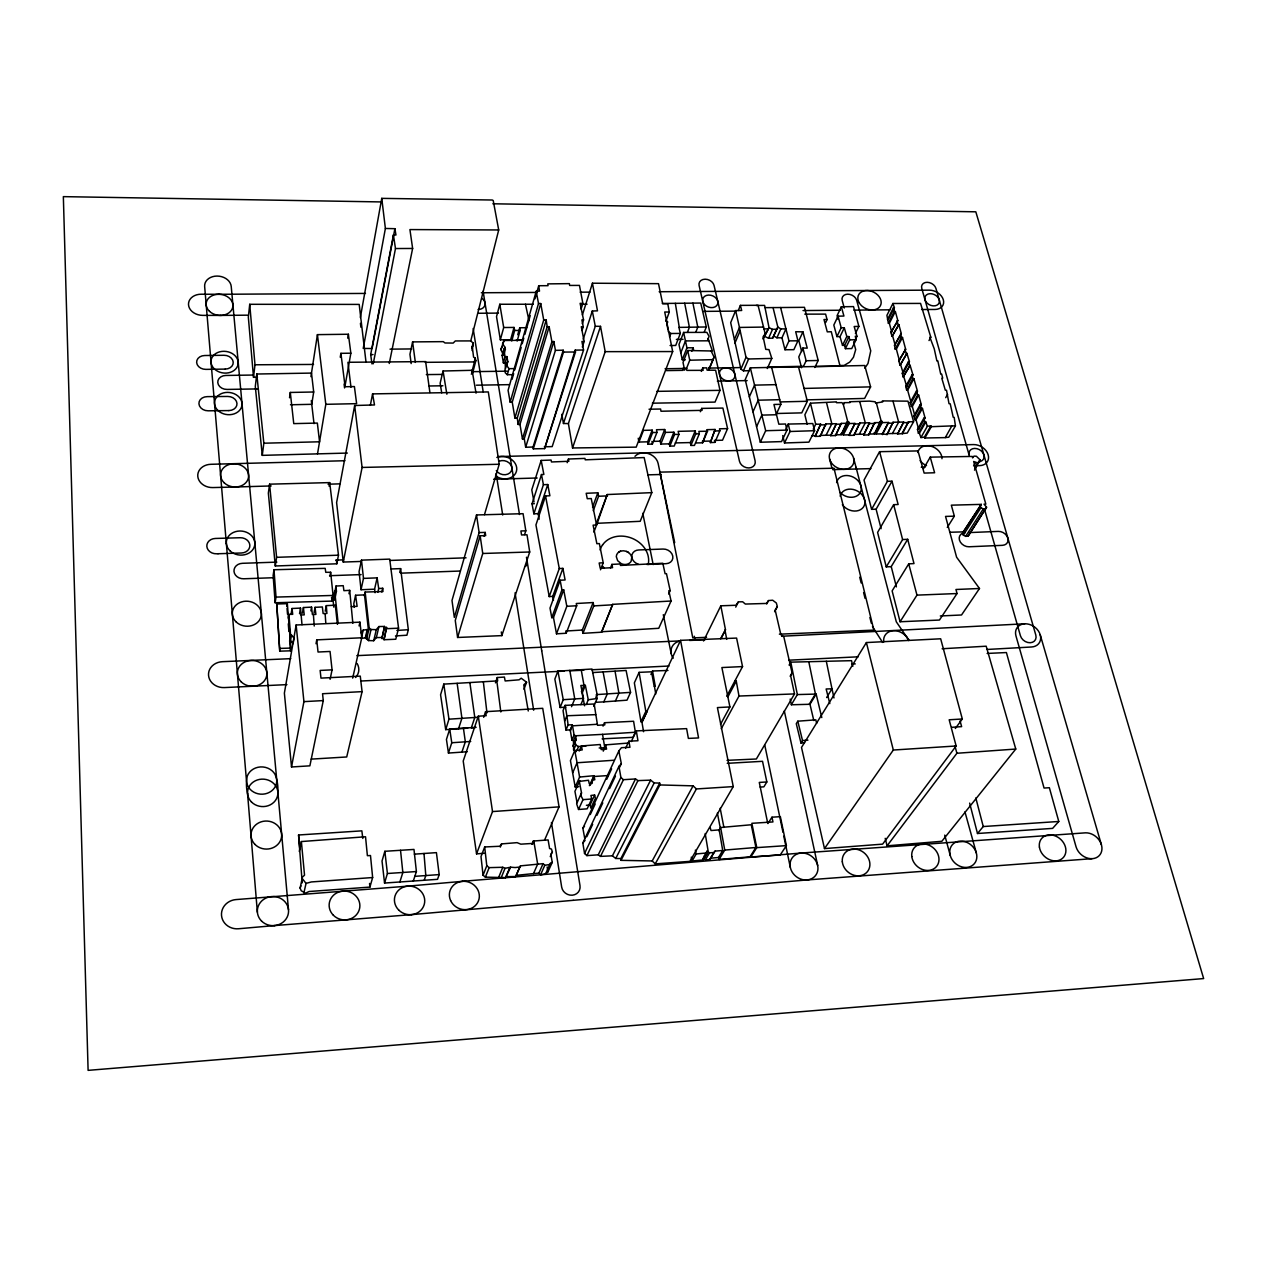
<?xml version="1.0" encoding="UTF-8"?>
<svg xmlns="http://www.w3.org/2000/svg" width="1267" height="1267" viewBox="0 0 1267 1267"><rect width="100%" height="100%" fill="white"/><g stroke="black" fill="none" stroke-linecap="round" stroke-linejoin="round"><path stroke-width="1.5" d="M631.79 557.385L631.093 561.36A7.966 6.652 22 0 1 625.803 564.448A7.887 6.588 22 0 1 621.258 563.641L617.647 560.695L616.3 556.641A7.966 6.652 22 0 1 623.538 550.797A7.966 6.652 22 0 1 631.774 557.48M366.02 362.188L359.195 304.413L249.726 304.302L248.332 317.083L253.511 377.313L257.454 377.281M253.511 377.313L254.984 364.785L249.726 304.302M314.01 423.653L311.745 404.316L313.693 391.994L311.492 373.084L256.789 374.018L255.3 386.498L262.269 455.36L347.38 453.063M262.269 455.36L263.837 443.212L256.789 374.018M300.121 888.151L302.433 877.065L304.539 875.196L301.372 841.557L365.53 836.758L367.382 855.684L370.487 855.526L372.641 877.54L369.916 887.09L309.132 891.509L305.474 893.156L301.213 890.733L300.121 888.151L300.897 885.791M269.586 484.168L268.351 493.132L275.303 565.985L336.816 563.799L338.479 555.184L329.689 482.6L269.586 484.168L276.602 557.322L275.303 565.985M289.541 397.759L290.301 392.453L313.693 391.994M273.989 569.754L273.134 575.487L275.145 602.759L331.97 601.081L333.078 595.442L330.655 572.256L325.777 572.32L325.176 568.36L273.989 569.754L276.016 597.09L275.145 602.759M310.938 376.632L317.431 334.631L348.377 334.25L350.848 353.192L345.004 386.102M276.76 603.979L279.754 651.159L290.444 650.826L290.919 648.07L287.34 603.678L276.76 603.979L279.754 651.159M286.88 606.497L287.34 603.678M288.29 618.153L288.908 614.416L292.709 614.321L292.028 608.493L300.501 608.097L302.005 624.726M317.526 453.855L325.809 404.316L317.431 334.631M291.093 614.115L292.028 608.493M290.444 650.826L289.652 640.928L290.602 635.385L288.908 614.416M291.473 635.1L294.039 638.156L293.089 643.699L290.539 640.659L291.473 635.1L290.602 635.385M340.253 357.215L340.902 353.335L350.848 353.192M296.13 624.995L284.378 693.144L291.521 766.978L309.877 765.838L323.275 700.588L322.547 693.73L362.077 691.639L360.271 676.119L320.979 678.114L320.139 670.433L332.065 669.847L330.053 651.46L318.033 652.03L316.75 639.867L361.76 637.776L359.923 622.16L296.13 624.995L303.922 701.633L291.521 766.978M299.535 613.719L300.501 608.097M347.696 338.146L348.377 334.25M302.433 613.165L303.415 607.542L311.571 607.131L312.379 614.479L315.895 614.416L315.055 607.336L322.356 606.956L323.133 613.545L326.918 613.466L326.316 605.626L335.312 605.214L337.402 624.346M329.056 486.164L329.689 482.6M360.351 317.542L381.747 198.365L492.245 200.012L493.211 200.519L498.707 229.96L470.817 340.712M310.89 610.868L311.571 607.131M314.026 612.943L315.055 607.336M363.217 348.441L385.39 228.456L381.747 198.365M484.469 514.687L499.198 464.26L488.318 391.931L372.577 393.894L374.494 404.949L354.665 405.503L336.61 502.571L343.262 562.057L360.81 561.455M371.975 363.914L370.677 354.586L393.419 234.949L395.953 235.013L394.892 228.694L385.39 228.456M394.892 228.694L372.086 348.536L364.991 348.457M316.021 643.731L316.75 639.867M329.927 576.057L330.655 572.256M325.239 611.232L326.316 605.626M373.242 363.803L395.478 248.538L393.419 234.949M370.328 405.345L372.577 393.894M333.807 607.146L333.015 599.798L334.694 591.309L336.42 591.293L336.024 586.035L343.23 585.671L343.911 590.675L349.692 590.343L352.844 623.301M336.024 586.035L334.345 594.54L334.741 599.766L333.015 599.798M334.741 599.766L336.42 591.293M343.262 562.057L362.093 467.444L354.665 405.503M389.254 363.502L412.63 248.459L409.922 229.58L498.707 229.96M330.101 679.318L332.065 669.847M503.379 362.853L505.058 356.756L506.879 356.581L505.185 362.663L503.379 362.853L502.144 355.346L503.696 355.378L500.861 349.597L503.949 340.506L522.194 340.269M362.821 838.437L361.855 830.851L298.569 834.985L302.211 882.861M348.979 593.732L349.692 590.343M500.861 349.597L502.286 346.635M299.281 851.408L301.372 841.557M383.917 638.473L381.89 638.505L384.55 627.45L386.593 627.418L384.028 639.724L395.779 639.233L398.567 628.194L389.698 559.111L361.491 560.141L359.068 571.591L361.032 589.741L374.573 589.187L377.138 577.863L363.486 578.401L361.032 589.741M974.497 470.136L980.024 459.826L976.398 456.247L973.943 456.12L972.613 457.894L972.248 456.437L930.247 457.134L923.469 468.727M360.794 632.74L363.201 630.127L367.224 629.541L368.523 630.808L364.516 594.888L355.584 595.268L353.794 603.71L354.285 607.384M472.084 350.531L473.129 342.898L470.516 340.918L455.312 340.95L453.174 343.072L445.018 342.977L443.276 341.647L412.599 341.9L409.938 354.301L411.173 363.581M364.326 595.807L365.149 592.053L382.982 591.515L382.697 588.268L378.706 588.569L377.835 592.322M359.084 625.93L359.923 622.16M303.89 892.95L306.044 883.384L302.227 878.538M363.201 630.127L361.348 638.425L365.339 637.839L368.491 640.579L373.702 640.722L376.331 637.602L378.944 626.547L384.439 626.436L384.55 627.45M352.685 678.114L361.76 637.776M365.339 637.839L367.224 629.541M365.149 592.053L369.172 628.02L366.622 639.091L366.211 635.321M368.491 640.579L371.041 629.509L369.172 628.02M381.826 592.022L382.697 588.268M373.702 640.722L376.299 629.667L378.944 626.547M362.077 691.639L346.715 756.969L311.191 759.123M476.044 393.166L472.1 370.297L443.07 371.009L440.14 383.236L441.708 392.865M381.89 638.505L384.439 626.436M399.723 572.399L400.641 568.614L391.218 568.962M384.028 639.724L386.593 627.418M471.783 348.172L473.129 342.898M471.752 372.419L474.444 361.934L475.854 360.652L475.268 358.054L473.573 357.151L472.29 346.762L473.43 345.273M474.381 361.554L475.268 358.054M471.292 374.161L472.686 372.878L475.854 360.652M400.641 568.614L408.338 629.715L406.913 635.21L395.494 635.939M533.344 304.238L499.8 304.254L496.521 316.671L500.354 339.841L510.617 339.746L514.022 327.44L503.696 327.519L500.354 339.841M502.698 345.099L503.949 340.506M502.144 355.346L503.823 349.249L505.375 349.28L503.696 355.378M503.157 353.24L504.82 347.126L502.54 343.484M506.879 356.581L507.798 361.523L505.042 369.521L505.232 372.767L507.307 374.715L512.85 374.668M507.085 362.172L506.452 365.181L509.001 368.649L514.576 368.618M511.757 340.966L514.671 330.434L514.022 327.44M506.531 366.084L507.798 361.523M517.744 334.773L519.723 327.741L526.739 327.71M507.307 374.715L509.001 368.649M517.158 341.045L520.119 330.513L519.723 327.741M581.078 309.053L582.868 303.399L579.462 285.408L569.659 285.439L569.374 283.634L547.787 283.887L548.041 285.677L538.713 285.724L539.504 291.125L536.21 291.283L508.083 390.331L510.158 402.146L512.248 402.162L540.74 303.557L538.523 303.51L510.158 402.146M512.074 379.308L513.673 373.686M514.75 369.948L521.133 347.491M522.194 343.753L523.794 338.131M524.871 334.393L530.192 315.673M534.991 298.838L538.713 285.724M476.535 514.956L452.002 600.463L454.33 617.409L479.116 532.583L476.535 514.956L523.081 513.689L525.821 530.81L524.601 534.563M413.28 881.088L416.4 871.553L413.976 849.428L384.851 851.297L382.032 861.006L384.55 883.051L437.527 879.33L439.19 874.594L436.418 852.628L414.341 854.164M479.116 532.583L485.213 532.409L485.689 535.624L480.145 535.783L455.265 620.482L457.593 637.475L501.843 635.622L529.717 551.984L527.009 534.801L521.545 534.959L520.911 530.968L525.821 530.81M543.717 319.997L546.204 320.028L517.269 418.031L514.909 418.015L543.717 319.997L540.74 303.557M484.089 536.179L485.213 532.409M547.186 326.68L549.149 326.712L519.977 424.461L518.124 424.461L547.186 326.68L546.204 320.028M457.593 637.475L482.743 553.489L480.145 535.783M524 689.264L526.581 682.216L521.18 678.209L519.106 679.809L505.153 680.965L504.409 677.069L497.266 677.528L497.662 680.886L443.783 684.117L440.583 694.791L445.699 729.634L467.666 728.161M384.55 883.051L387.417 873.501L384.851 851.297M551.905 341.742L553.822 341.52L524.253 438.715L522.447 438.952L551.905 341.742L549.149 326.712M555.421 350.357L563.229 350.215L533.043 447.029L525.678 447.251L555.421 350.357L553.822 341.52M582.868 303.399L580.112 303.336L583.549 319.918L581.886 319.902L583.248 326.759L581.3 326.728L584.15 341.457L581.933 341.441L583.549 349.993L575.202 350.135L575.487 351.988L544.588 448.613L533.28 448.835L563.498 352.083L563.229 350.215M445.699 729.634L448.961 719.181L443.783 684.117M399.849 882.038L402.843 872.488L400.53 850.315M476.139 727.306L449.722 729.063L446.443 739.453L448.455 753.057L467.254 751.743M582.424 314.85L592.449 283.206L658.507 283.665L662.657 303.684L667.788 303.779L669.293 312.062L665.919 321.2M582.361 323.671L583.549 319.918M544.588 448.613L575.202 350.135M582.044 330.513L583.248 326.759M651.808 492.641L607.257 494.542L596.757 524.649L596.488 523.334L640.199 521.307L651.808 492.641L644.159 457.561L585.243 459.826L584.942 458.401L568.424 459.034L568.867 461.283L551.462 461.964L551.082 460.064L541.183 460.428L531.776 489.838L534.025 501.97M448.455 753.057L451.765 742.747L449.722 729.063M583.216 339.208L592.307 311.001L597.486 310.858L592.449 283.206M458.543 728.731L461.917 718.294L457.149 683.356M582.345 347.047L584.15 341.457M533.882 513.832L543.416 484.707L547.756 484.532L538.142 513.642L533.882 513.832L532.029 503.791L541.484 474.539L543.86 474.46L541.183 460.428M583.549 349.993L552.19 446.602L544.335 446.808M595.284 326.252L600.51 326.348L568.392 423.542L563.467 423.511L595.284 326.252L592.307 311.001M547.756 484.532L549.894 495.761L545.539 495.951L535.941 524.934L549.229 596.599L552.745 596.393L562.881 568.376L559.285 568.55L549.229 596.599M461.901 752.123L465.322 741.813L463.421 728.145M544.525 840.211L559.048 806.857L542.719 708.316L485.578 711.674L486.18 715.728L478.293 716.188L463.215 761.039L476.55 853.863L484.327 853.277M424.207 880.264L425.807 875.513L423.986 853.483M567.188 462.693L568.424 459.034M669.293 312.062L664.716 311.999L672.682 351.561L636.208 447.14L572.557 447.964L605.183 351.656L600.51 326.348M483.661 717.28L485.578 711.674M495.46 682.85L497.266 677.528M562.881 568.376L565.098 579.969L560.125 580.238L550.005 608.112L551.779 617.647L553.473 617.552L563.688 589.804L561.946 589.899L551.779 617.647M592.544 507.228L597.834 492.8L586.193 493.291L587.27 498.707L591.246 498.533L596.583 524.981L593.906 532.108M593.273 510.68L598.578 496.268L597.834 492.8M596.488 523.334L607.257 494.542M610.536 567.885L611.913 564.401L620.165 563.958L620.466 565.446L662.815 563.245L665.096 573.729L666.474 573.666L670.164 590.612L668.818 590.691L671.067 601.017L612.69 604.343L601.556 632.201L582.947 633.342L593.795 605.895L593.13 602.554L576.263 603.504L576.723 605.753L566.206 633.247L556.498 633.833L566.824 606.307L563.688 589.804M669.562 336.959L670.861 333.506L680.316 333.427L678.938 327.393L706.305 326.965L700.73 303.051L662.403 303.478M476.55 853.863L492.515 811.577L478.293 716.188M578.75 786.68L575.202 787.029L579.605 777.051L593.938 775.705L594.809 779.743L592.528 780.092L592.132 783.386L589.282 783.766L588.474 780.25L579.336 781.406L581.49 792.825L576.628 803.816L578.544 809.47L587.159 808.837L591.705 799.002L590.913 795.454L594.635 795.043L595.411 798.305L590.85 808.14L590.089 804.893L594.635 795.043M581.49 792.825L581.03 795.85L583.01 799.635L591.705 799.002M680.316 333.427L675.707 345.463L670.085 345.527M652.172 430.147L647.643 441.835L638.964 442.04L643.446 430.352L652.172 430.147L652.6 432.585L648.07 444.258L652.394 444.052L656.971 432.38L656.496 429.719L664.7 429.513L665.46 432.395L660.82 444.052L669.214 443.846L673.901 432.205L665.46 432.395M533.344 841.035L533.676 843.347L520.848 844.17L517.063 842.65L501.589 843.901L499.736 846.261L484.691 846.958L481.001 856.587L483.06 875.244L485.388 877.144L505.612 877.588L510.633 867.198L515.21 867.547L519.708 867.04L520.468 865.868L543.1 863.651L544.81 865.298L549.799 864.474L552.222 862.384L550.876 854.164L552.38 851.836L551.43 849.033L549.593 848.557L548.12 839.926L533.344 841.035L531.982 844.25M707.715 339.762L709.092 336.341L706.843 332.366L683.61 332.445L678.985 344.481L682.279 359.733L685.368 359.765M687.395 332.413L689.391 327.25L684.687 303.209M680.791 352.923L685.447 340.918L683.61 332.445M595.807 697.737L597.137 694.601L592.006 669.024L557.939 671.146L554.851 679.096L560.109 707.524L565.826 707.129M600.495 569.786L603.219 562.786L599.354 543.575L596.868 543.701L593.114 525.156L596.583 524.981M682.279 359.733L686.952 347.76L685.447 340.918L708.807 340.807L712.402 351.007L687.696 350.5L683.024 362.457L684.639 370.202M483.06 875.244L486.781 865.741L484.691 846.958M695.773 332.271L697.8 327.124L692.906 303.146M691.83 351.244L693.176 347.823L686.952 347.76M582.947 633.342L582.313 630.047L593.13 602.554M485.388 877.144L489.141 867.642L502.777 867.277L505.026 868.323L510.633 867.198M686.397 368.729L689.755 360.224L687.696 350.5M660.82 444.052L660.091 441.185L664.7 429.513M704.262 332.128L706.305 326.965M500.307 847.116L501.589 843.901M560.109 707.524L563.245 699.701L557.939 671.146M602.142 738.835L632.993 737.331L635.385 732.247L633.595 721.256L604.533 722.728L604.85 724.803L597.533 725.31L594.175 703.993L565.161 705.371L563.055 710.565L565.985 730.045L570.245 729.919L572.383 724.787L568.107 724.898L565.985 730.045M700.35 411.743L701.728 408.402L722.887 408.069L727.591 428.61L719.513 428.8L719.894 430.78L714.873 442.373L710.359 442.595L715.079 429.465L707.224 429.656L707.509 431.208L698.861 431.382L699.321 433.821L694.443 445.43L690.895 445.43L695.741 433.821L695.203 430.938L678.13 431.334L678.938 434.423L674.202 446.063L669.879 446.063L674.567 434.423L673.901 432.205M701.332 371.389L702.71 368L706.653 367.826L707.113 370.17L715.617 370.249L719.989 390.347L715.031 402.098L652.362 403.191M498.913 876.78L502.777 867.277M564.749 720.923L566.872 715.76L565.161 705.371M601.556 632.201L612.69 604.343M708.649 369.837L714.081 357.12L711.167 350.991M714.081 357.12L709.203 369.03L708.681 367.541M501.146 877.809L505.026 868.323M571.544 706.717L574.743 698.893L569.802 670.386M762.987 338.938L765.22 333.823L758.046 305.284L740.403 305.379L741.686 310.494L735.636 310.589L730.679 322.642L740.91 369.14L743.476 370.835L749.24 370.677M738.265 310.542L740.403 305.379M581.395 691.687L583.992 685.384L581.205 669.689M505.612 877.588L509.54 868.117M580.904 704.595L583.501 698.355L580.856 685.479L585.354 685.352L582.091 693.223L584.61 705.798M690.895 445.43L690.357 442.563L695.203 430.938M576.374 751.632L573.603 750.112L573.476 740.862L571.94 740.118L570.403 730.964L572.383 724.787M734.448 339.413L739.453 327.44L735.636 310.589M734.828 343.357L740.181 330.782L739.453 327.44L763.589 327.076M586.288 704.468L588.268 699.78L585.354 685.352M571.94 740.118L574.094 735.018L572.541 725.833L597.39 724.265M506.705 876.669L515.701 876.511L519.708 867.04M515.701 876.511L520.468 865.868M573.476 740.862L575.63 735.763L602.554 734.369L604.787 747.768L603.25 751.141M572.763 746.168L576.137 739.453L575.63 735.763L574.094 735.018M695.71 442.959L702.583 442.801L707.224 429.656M573.967 744.553L576.137 739.453M702.583 442.801L707.509 431.208M532.441 844.313L533.803 841.098L537.667 864.11L533.502 873.596L516.461 875.339M573.603 750.112L575.772 745.044L574.917 741.084M628.289 743.048L605.674 744.869L606.576 749.098L601.176 749.557L600.178 744.521L581.379 745.962L582.218 749.937L574.775 750.476L570.435 760.612L575.202 787.029M593.811 706.289L597.153 698.481L596.298 694.617L630.554 692.368L626.088 670.449L592.829 672.571M577.103 749.937L578.544 746.564L585.861 746.152M710.359 442.595L715.079 429.465M740.91 369.14L746.01 357.294L740.181 330.782M579.193 751.03L581.379 745.962M743.476 370.835L748.575 358.989L771.809 358.418L768.99 349.629L765.775 349.375L763.114 336.674L765.22 333.823M572.684 772.838L577.055 762.766L574.775 750.476M595.474 702.33L603.821 701.87L607.226 694.063L603.124 672.048M806.287 399.881L864.617 398.44L870.603 386.878L864.727 365.514L750.333 367.842L745.202 379.641L760.327 442.246L781.533 441.597L787.029 430.099L785.524 424.002L778.841 424.192L773.947 404.474L780.868 404.3L771.635 367.398M765.046 307.643L773.044 307.596L777.859 327.171L776.608 329.198L772.522 329.341L769.021 327.662L763.684 337.798L769.021 327.662L764.587 305.41L756.177 305.474M727.591 428.61L722.523 440.203L714.493 440.409L714.873 442.373M765.11 336.594L768.594 338.273L772.522 329.341M768.594 338.273L772.664 338.131L776.608 329.198M772.664 338.131L777.859 327.171L780.868 328.866L785.952 328.929L788.993 340.871L784.986 349.755L793.855 349.676L797.925 340.807L795.692 331.732L802.93 331.843L807.237 348.124L802.882 348.061L798.78 356.914L801.536 367.747M603.029 726.134L604.533 722.728M749.351 396.856L754.546 385.136L750.333 367.842M579.811 780.583L574.933 791.352L577.055 802.692M533.502 873.596L538.887 873.121L543.1 863.651M603.821 701.87L615.429 701.015L618.898 693.207L615.049 671.241M773.915 336.103L776.909 337.782L780.868 328.866M538.887 873.121L540.581 874.753L544.81 865.298M767.295 368.554L771.809 358.418M784.986 349.755L781.961 337.846L785.952 328.929L780.615 307.533M550.242 856.603L552.38 851.836M668.628 594.033L670.164 590.612M752.978 411.854L758.22 400.198L754.546 385.136L775.958 384.645M540.581 874.753L545.539 873.945L550.512 863.033M545.539 873.945L547.946 871.854L552.222 862.384M603.377 749.937L605.674 744.869M671.067 601.017L658.745 628.289L601.477 631.758M667.962 670.465L652.537 671.003L655.277 686.286L654.168 686.318L651.555 671.795L639.106 672.365L634.355 682.865L640.959 721.699L642.337 721.652L647.215 711.373L645.822 711.42L640.959 721.699M630.554 692.368L627.022 700.176L615.429 701.015M578.544 809.47L583.01 799.635M589.408 785.667L593.938 775.705M590.264 785.065L594.065 776.497L608.303 775.547M756.573 426.71L761.863 415.117L776.497 414.737M802.93 331.843L798.859 340.728L801.694 351.545M650.921 674.503L652.537 671.003M760.327 442.246L765.68 430.717L758.22 400.198L779.712 399.675M584.768 838.627L582.868 828.254L618.834 750.967L621.448 747.688L629.952 747.292L628.923 741.179L637.966 740.752L636.319 730.901L686.619 728.636L688.377 738.408L698.56 737.932L680.569 640.342L736.586 638.077L742.541 666.585L726.72 696.28M776.228 414.261L780.868 404.3M590.264 814.554L595.189 804.007M606.687 779.363L611.613 768.816M803.642 366.02L806.129 360.747L802.882 348.061M625.613 748.227L628.923 741.179M825.688 322.531L827.066 319.569L825.609 314.121L804.783 314.137M618.961 766.377L620.893 777.431L623.427 779.696L635.511 778.952L637.935 780.615L650.636 780.139L654.2 782.927L659.695 783.101L620.878 858.583L615.73 858.472L612.42 855.827L600.495 856.381L598.246 854.829L586.906 855.621L584.546 853.483L582.836 842.967L618.961 766.377L621.337 763.668L618.834 750.967M631.283 741.559L636.319 730.901M586.779 836.774L592.671 824.294M596.9 815.378L602.791 802.898M609.538 788.628L615.429 776.148M619.642 767.232L621.337 763.668M643.573 731.708L641.91 722L680.569 640.342M855.415 333.459L858.883 326.379L853.515 306.598L841.32 306.772L837.075 315.689L838.121 319.395M841.32 306.772L843.933 316.053L838.057 316.164L833.813 325.049L836.933 336.594L840.021 336.642L844.297 327.789L841.193 327.725L836.933 336.594M814.824 367.509L818.181 360.477L804.466 307.327L773.044 307.596M785.888 429.006L788.248 424.065L812.781 423.542L814.618 430.701L808.916 442.151L784.511 442.975L782.753 435.595M584.546 853.483L620.893 777.431M784.511 442.975L790.022 431.493L788.248 424.065M586.906 855.621L623.427 779.696M798.495 366.844L807.348 401.275L801.758 412.868L776.798 413.501M882.291 433.852L876.067 433.979L882.196 422.592L888.484 422.465L882.291 433.852L887.074 434.533L893.045 422.244L903.688 422.038L897.559 434.027L907.235 433.076L913.602 421.705L907.964 401.164L882.37 400.895L882.671 401.94L875.545 403.033L875.196 401.782L869.368 401.116L849.793 401.75L849.999 402.573L843.901 402.684L844.202 403.872L843.173 403.904L841.922 402.637L836.6 402.732L836.378 401.861L810.468 403.207L804.862 414.784L807.19 424.318M846.799 336.547L848.953 336.594L844.63 345.416L842.507 345.384L846.799 336.547L844.297 327.789M858.883 326.379L854.18 326.506L856.951 336.309L855.288 336.278L856.096 339.746L851.741 348.568L845.39 348.678L849.714 339.857L848.953 336.594M598.246 854.829L635.511 778.952M703.533 640.991L720.828 605.8L735.889 605.262L738.392 601.857L742.652 601.777L745.344 604.058L766.535 603.44L768.515 600.558L772.68 600.225L776.338 602.997L777.336 606.608L774.596 611.723M854.338 341.599L856.951 336.309M600.495 856.381L637.935 780.615M813.24 429.18L815.679 424.255L810.468 403.207M849.159 423.526L854.972 423.416L849.017 434.85L843.236 434.977L849.159 423.526L848.795 422.133L846.847 422.18L847.132 423.289L841.225 423.4L835.539 435.579L830.661 435.69L836.363 423.716L825.799 423.922L820.256 436.291L815.14 436.402L820.668 424.16L815.679 424.255M815.14 436.402L820.668 424.16M820.256 436.291L825.799 423.922M735.731 607.131L738.392 601.857M720.59 638.758L725.484 629.794L720.828 605.8M721.113 638.489L725.484 629.794M612.42 855.827L650.636 780.139M820.034 435.389L826.036 435.262L831.833 423.796L826.559 402.811M929.012 340.554L930.817 337.228L920.555 303.415L892.918 303.494L886.916 315.34L888.405 323.307L889.339 323.323L895.357 311.524L894.407 311.508L888.405 323.307M887.486 319.522L893.473 307.707L894.407 307.707L892.918 303.494M888.405 319.537L894.407 307.707M830.661 435.69L836.363 423.716M615.73 858.472L654.2 782.927M835.539 435.579L841.225 423.4M892.063 336.373L898.826 324.637L892.063 336.373L890.891 332.54L897.828 320.599L895.357 311.524M947.288 527.452L954.352 516.16L951.327 505.169L981.292 504.377L962.603 532.995L963.316 535.133L965.66 536.353L968.115 536.147L986.565 507.196L984.047 504.155L985.837 504.139L973.658 461.489L977.839 462.962L979.597 461.917M968.115 536.147L986.565 507.196M890.891 332.54L897.828 320.599M742.541 666.585L721.889 667.551L729.919 706.938L717.407 707.588L733.26 786.601L689.866 861.37L655.245 863.872L652.188 860.958L621.004 860.341L659.854 784.938L659.695 783.101M835.365 434.85L841.225 434.724L846.847 422.18M841.225 434.724L847.132 423.289M840.94 433.631L841.969 433.599L847.876 422.164L843.173 403.904M843.236 434.977L842.888 433.583L848.795 422.133M895.183 349.122L901.296 337.418L902.484 337.418L896.355 349.122L895.183 349.122L894.486 345.273L901.28 333.554L898.826 324.637M894.486 345.273L901.28 333.554M882.196 422.592L881.88 421.309L880.296 421.341L880.613 422.545L874.642 422.655L868.766 434.898L863.698 435.009L869.542 422.782L859.786 422.972L854.037 435.294L849.175 435.405L854.972 423.416M854.037 435.294L859.786 422.972M766.709 603.979L768.515 600.558M853.8 434.391L859.248 434.28L865.282 422.861L859.818 401.972M900.077 365.229L906.903 353.398L900.077 365.229L898.794 360.937L905.667 349.296L902.484 337.418M898.794 360.937L905.667 349.296M863.698 435.009L869.542 422.782M727.939 696.755L736.27 681.139L735.034 680.664M868.766 434.898L874.642 422.655M903.165 376.948L910.102 365.371L903.165 376.948L902.262 373.242L908.471 361.633L909.421 361.649L906.903 353.398M902.262 373.242L903.213 373.258L909.421 361.649M868.544 434.074L874.483 433.947L880.296 421.341M874.483 433.947L881.246 421.325L876.384 403.033M876.067 433.979L875.735 432.712L881.88 421.309M720.511 724.36L729.919 706.938M906.665 390.188L912.937 378.659L913.887 378.675L907.615 390.204L906.665 390.188L905.747 386.467L912.002 374.905L912.969 374.921L910.102 365.371M721.271 728.731L738.994 696.042L736.27 681.139M905.747 386.467L906.697 386.467L912.969 374.921M882.497 434.629L888.484 422.465M777.336 606.608L775.166 610.013L780.868 634.688L783.861 637L792.097 672.935L790.624 675.659L794.52 693.92L756.367 758.996L727.02 760.343M652.188 860.958L693.097 785.857L696.391 788.945L733.26 786.601M887.074 434.533L893.045 422.244M930.247 457.134L934.618 472.765L924.134 473.082L917.989 450.925L879.583 451.685L864.031 480.066L871.601 509.334L876.099 509.207L892 481.191L887.423 481.302L871.601 509.334M655.245 863.872L696.391 788.945M886.837 433.631L892.411 433.52L898.667 422.149L893.045 401.338M910.165 402.494L916.484 391.012L917.466 391.234L911.147 402.716L910.165 402.494L911.369 406.485L912.319 406.485L918.654 395.019L917.704 395.019L911.369 406.485M897.559 434.027L903.688 422.038M902.152 433.187L908.471 421.816L913.602 421.705M902.357 433.916L908.471 421.816M914.853 419.725L921.236 408.322L922.424 408.338L916.041 419.741L914.853 419.725L913.919 415.94L920.285 404.521L921.252 404.521L918.654 395.019M913.919 415.94L914.885 415.94L921.252 404.521M918.417 433.298L924.847 421.959L925.829 421.959L919.383 433.314L918.417 433.298L917.482 429.465L923.912 418.11L925.053 417.92L922.424 408.338M917.482 429.465L918.638 429.275L925.053 417.92M789.088 665.112L790.782 662.15L851.551 660.677L852.818 666.315M930.817 337.228L929.867 337.212L934.254 348.837L936.883 360.937L937.833 360.937L940.732 374.161L941.682 374.161L942.696 378.12L941.809 378.31L945.325 390.204L946.512 390.204L948.999 403.635L950.234 403.856L953.196 417.191L954.194 417.413L955.429 425.918L951.818 425.902L945.309 437.606L924.862 438.002L931.34 426.694L930.881 425.839L924.387 437.163L920.919 437.558L927.365 426.235L925.829 421.959M945.705 397.664L947.573 394.401M790.165 676.309L792.097 672.935M892 481.191L898.145 504.504L893.647 504.662L877.603 532.409L886.251 566.903L891.239 566.602L907.695 539.299L902.611 539.568L886.251 566.903M710.185 827.541L711.009 830.534L719.197 829.885L722.713 850.49L715.047 851.123L713.859 852.58L709.568 852.786L707.002 851.218L707.271 852.897L703.106 859.929L692.099 861.006L696.185 853.974L695.377 850.125M797.355 694.569L816.138 694.078L809.977 704.278L791.352 704.769L797.355 694.569L790.782 662.15M955.429 425.918L948.777 437.194L945.309 437.606M718.737 830.661L720.622 827.494L751.252 824.754L755.924 847.496L749.985 856.856L719.07 859.438L718.468 857.521L722.713 850.49M703.676 856.856L707.002 851.218M703.106 859.929L702.837 858.266L704.056 858.757L708.237 851.725L705.196 833.528M704.056 858.757L705.386 859.802L709.568 852.786M705.386 859.802L709.663 859.612L713.859 852.58M709.663 859.612L715.047 851.123M816.661 723.362L815.79 719.846L797.798 721.192L796.278 723.695L800.982 743.048L804.593 742.763M809.265 704.167L815.425 693.968L808.789 661.691M719.07 859.438L724.756 850.062L720.622 827.494M727.242 763.336L762.528 761.309L766.836 781.961L763.874 786.839L760.121 787.06M826.622 697.547L831.991 688.805L826.322 661.263M907.695 539.299L913.998 563.577L908.724 563.863L892.126 590.881L900.077 621.749L939.449 620.054L957.044 593.542L955.952 589.488L979.502 588.49L956.601 557.211L945.546 516.413L954.352 516.16M800.982 743.048L802.518 740.562L797.798 721.192M973.579 465.908L975.606 462.629M866.406 642.559L801.504 747.435L824.484 848.589L882.608 844.139L956.142 745.978L949.173 719.783L962.318 718.991L940.668 638.79L866.406 642.559L893.314 750.032L824.484 848.589M974.782 467.903L977.839 462.962M974.941 468.046L980.024 459.826M767.945 823.55L771.967 817.199L780.345 816.661L786.395 845.627L780.219 854.972L750.808 856.983L756.763 847.623L751.854 823.312L772.949 821.95L771.967 817.199M900.077 621.749L916.975 595.126L908.724 563.863M962.603 532.995L981.292 504.377M963.316 535.133L980.896 507.703L980.167 505.533M965.66 536.353L983.287 508.938L985.774 508.732M979.502 588.49L961.526 614.986L940.32 615.968M955.334 728.477L962.318 718.991M885.205 838.326L887.074 845.833L956.902 753.263L1015.77 749.05L986.185 646.202L942.125 648.752M864.823 368.174L867.974 363.502L870.746 350.816L856.65 300.263A7.729 5.797 24.7 0 0 847.718 294.182A7.729 5.797 24.7 0 0 842.191 300.437L844.281 308.039M582.868 828.254L584.515 826.163M1015.77 749.05L941.84 841.288L887.074 845.833M969.651 803.12L977.491 833.496L983.255 826.543L1058.784 821.475L1049.361 787.71L1044.056 788.058L1006.41 652.553L987.136 653.439M582.836 842.967L585.101 840.354M1058.784 821.475L1052.624 828.38L977.491 833.496M526.581 682.216L523.762 684.877L528.26 710.993M505.406 368.238L505.185 362.663M597.153 698.481L588.268 699.78M618.803 552L620.529 551.113M289.652 640.928L290.539 640.659M927.365 426.235L930.881 425.839M586.399 805.305L590.089 804.893M696.185 853.974L707.271 852.897M411.522 914.631L573.207 900.314M462.281 881.357L407.673 886.156M274.401 925.607L238.544 928.759A15.742 14.65 -3.7 0 1 221.519 915.534A15.742 14.65 -3.7 0 1 235.915 899.586L407.847 886.14M573.222 900.314L807.095 879.932M710.85 858.155L718.468 857.521M724.756 850.062L755.924 847.496M462.36 881.341L800.966 853.055L1085.581 832.831A14.412 11.625 42 0 1 1101.53 845.184A14.412 11.625 42 0 1 1092.297 858.678A14.412 11.625 42 0 1 1076.047 846.768L1015.96 635.907A13.446 10.611 34.9 0 1 1024.765 623.807A13.446 10.611 34.9 0 1 1040.223 634.799L1101.387 844.661M807 879.947L1091.901 858.693M274.274 925.607L411.347 914.647M802.518 740.562L807.934 740.15M414.832 876.336L439.19 874.594M372.641 877.54L311.334 881.943L306.044 883.384M563.245 699.701L583.501 698.355M492.515 811.577L559.048 806.857M448.961 719.181L478.609 717.233M475.093 727.67L471.308 727.923L474.792 717.486L469.867 682.596M451.765 742.747L470.722 741.448M951.834 727.306L961.637 726.625L960.069 720.939M614.321 760.216L577.055 762.766L579.605 777.051M416.4 871.553L387.417 873.501M756.763 847.623L786.395 845.627M893.314 750.032L956.142 745.978M396.872 630.443L408.338 629.715M351.323 606.687L357.12 606.339L355.584 595.268M766.836 781.961L759.281 782.42L767.596 822.631M582.313 630.047L565.763 631.029L566.206 633.247M566.824 606.307L576.723 605.753M593.795 605.895L612.769 604.802M987.041 649.464L1031.56 646.994A13.446 10.611 34.9 0 0 1040.223 634.799M603.219 562.786L599.164 563.007L600.241 568.313L612.563 567.664L611.913 564.401M303.922 701.633L323.275 700.588M1024.702 623.807L781.612 636.256M652.6 432.585L656.971 432.38M286.928 684.623L224.307 687.585A14.84 12.955 3 0 1 208.532 675.279A14.84 12.955 3 0 1 222.406 661.691L290.761 658.65M361.364 680.997L564.116 671.13M570.039 670.845L583.865 670.18M591.768 669.784L668.992 666.03M788.993 660.17L858.187 656.813M635.385 732.247L602.554 734.369M715.348 431.002L719.894 430.78M680.157 640.896L356.835 655.641M689.676 640.453L704.959 639.756M598.578 496.268L607.542 495.872M706.574 637.333L692.796 637.919L659.901 472.132L833.987 468.22L873.866 630.111L779.395 634.181M851.63 664.066L855.257 663.908M968.954 532.599L998.269 531.396A8.251 6.414 32 0 1 1007.851 538.047L1035.804 635.036A8.521 6.715 34.9 0 1 1030.214 642.733A8.521 6.715 34.9 0 1 1020.41 635.717L984.332 508.653M532.029 503.791L534.357 503.696M916.975 595.126L957.044 593.542M386.704 628.685L398.567 628.194M646.899 564.448L666.046 563.688A8.536 7.079 23.4 0 0 672.745 556.039A8.536 7.079 23.4 0 0 663.069 549.039L638.726 549.957A8.568 7.127 22.6 0 0 631.79 556.181A8.568 7.127 22.6 0 0 638.33 564.211M738.994 696.042L794.52 693.92M595.712 714.636L566.872 715.76L568.107 724.898M276.602 557.322L338.479 555.184M390.046 560.442L466.066 557.828M274.353 577.689L243.739 578.781A9.107 7.729 5.6 0 1 233.999 571.369A9.107 7.729 5.6 0 1 242.409 563.308L276.84 562.12M329.563 575.709L361.111 574.585M400.562 573.175L459.715 571.053M493.623 479.274L537.16 477.992M335.771 560.125L343.626 559.856M599.164 747.973L604.787 747.768M790.022 431.493L814.618 430.701M482.743 553.489L529.717 551.984M497.725 456.579L838.944 447.9M235.71 487.003L271.186 485.942M328.026 484.216L339.857 483.851M949.965 532.267L963.712 531.855M280.197 648.403L290.919 648.07M765.68 430.717L787.029 430.099M647.738 474.856L661.311 474.476M870.92 468.616L832.625 469.629M921.236 467.222L925.116 467.111M276.016 597.09L333.078 595.442M653.566 441.359L660.091 441.185M344.909 460.729L210.94 464.292A14.111 11.625 5.5 0 0 197.779 476.265A14.111 11.625 5.5 0 0 212.777 487.573L235.614 487.003M975.764 465.749L979.629 465.638A12.702 9.724 29.9 0 0 988.165 454.805A12.702 9.724 29.9 0 0 973.484 444.574L838.881 447.9M689.755 360.224L712.83 359.638M263.837 443.212L319.553 441.787L317.352 423.083L293.754 423.621L290.301 392.453M874.167 432.76L875.735 432.712M841.969 433.599L842.888 433.583M702.298 441.264L710.09 441.059M675.295 442.927L690.357 442.563M804.054 388.431L870.603 386.878M780.282 401.924L807.348 401.275M362.093 467.444L499.198 464.26M806.129 360.747L818.181 360.477M747.166 380.591L717.344 381.129M290.476 404.775L311.745 404.316L311.318 400.546M836.489 424.223L841.415 424.128M903.846 422.671L908.677 422.56M892.411 433.52L897.4 433.409M300.976 614.954L304.223 614.891L303.415 607.542M376.331 637.602L381.779 637.491M763.874 328.945L767.58 328.866M767.564 367.018L802.898 366.29M840.179 365.514L844.107 365.434L849.761 362.093L853.467 357.262L855.7 349.597L853.625 342.042M325.809 404.316L356.629 403.666L354.396 386.562L345.115 386.736L340.902 353.335M855.146 423.97L860.024 423.875M826.036 435.262L830.534 435.167M811.64 435.705L814.95 435.642M888.69 423.226L893.298 423.146M869.764 423.59L874.848 423.495M820.858 424.92L826.021 424.825M859.248 434.28L863.476 434.201M849.714 339.857L856.096 339.746M257.866 388.906L227.062 389.428A8.679 6.969 6.9 0 1 217.781 382.586A8.679 6.969 6.9 0 1 225.795 375.46L252.561 375.048M429.149 385.992L442.927 385.77M476.408 385.2L509.397 384.645M931.34 426.694L951.818 425.902M676.372 339.429L683.056 339.318M474.238 371.643L507.148 371.168M665.08 368.745L686.809 368.412M708.522 368.095L740.086 367.588M815.9 366.543L840.069 366.179L831.279 331.732L827.272 331.859L823.993 319.522L827.066 319.569M656.86 391.36L719.989 390.347M649.021 409.209L660.598 409.035L660.994 411.237L702.076 410.35L701.728 408.402M390.014 349.154L411.712 348.932M220.521 315.42L247.334 315.166M478.768 313.266L498.454 313.092M703.058 311.381L736.317 311.112M803.025 310.558L840.306 310.241M853.91 310.13L890.004 309.813M788.993 340.871L797.925 340.807M563.498 352.083L575.487 351.988M349.882 362.267L425.633 361.602L429.893 392.501M425.205 362.33L474.444 361.934M426.33 374.589L441.977 374.43M218.589 294.292L365.466 293.421M516.271 340.031L523.255 339.999M395.478 248.538L412.63 248.459M481.333 292.756L536.654 292.439M580.128 292.186L590.01 292.123M659.157 291.727L929.313 290.143A12.116 8.948 26.4 0 1 943.313 299.756A12.116 8.948 26.4 0 1 934.919 309.465L921.616 309.528M254.984 364.785L313.535 364.437M581.505 304.207L587.08 304.191M605.183 351.656L672.682 351.561M674.567 434.423L678.938 434.423M220.347 315.42L202.688 315.372A13.478 10.532 6.8 0 1 188.514 304.761A13.478 10.532 6.8 0 1 201.215 294.213L218.779 294.292M695.741 433.821L699.321 433.821M776.909 337.782L781.961 337.846M370.677 354.586L373.036 354.617M514.671 330.434L520.119 330.513M382.016 201.944L63.35 196.638L88.104 1070.362L1203.65 978.567L975.812 211.811L492.863 203.781M371.041 629.509L376.299 629.667M659.854 784.938L693.097 785.857M980.896 507.703L983.287 508.938M575.772 745.044L578.544 746.564M626.642 551.414L628.527 552.475M746.01 357.294L748.575 358.989M668.279 331.606L670.861 333.506M486.781 865.741L489.141 867.642M666.03 320.551L667.804 322.024L666.695 322.832L667.962 329.848M906.681 637.032L909.025 640.12M907.124 637.649L896.307 621.812L856.033 467.317M882.592 642.417L872.488 626.579M924.387 437.163L924.862 438.002M919.383 433.314L920.919 437.558M896.941 320.773L898.129 324.621M916.484 391.012L917.704 395.019M904.955 349.28L906.253 353.604M900.726 365.039L903.213 373.258M903.878 376.948L906.697 386.467M669.214 443.846L669.879 446.063M913.887 378.675L917.466 391.234M907.615 390.204L911.147 402.716M840.021 336.642L842.507 345.384M964.947 811.862L976.35 853.024M912.319 406.485L914.885 415.94M916.041 419.741L918.638 429.275M892.76 336.389L895.183 345.273M838.057 316.164L841.193 327.725M954.89 745.883L956.902 753.263M889.339 323.323L891.778 332.366M950.234 855.399L944.754 835.111M896.355 349.122L899.507 360.952M879.583 451.685L887.423 481.302M853.61 458.211L856.033 467.285M975.812 797.941L983.255 826.543M829.568 458.987L831.928 468.077M893.647 504.662L902.611 539.568M876.099 509.207L881.119 528.687M891.239 566.602L896.387 586.89M859.723 577.214L861.18 582.963M863.603 592.56L865.06 598.325M869.906 617.52L871.363 623.269M504.82 347.126L505.375 349.28M821.792 717.565L816.138 694.078M920.285 404.521L921.236 408.322M912.002 374.905L912.937 378.659M829.806 703.597L826.147 688.979L831.991 688.805L833.987 697.959M923.912 418.11L924.847 421.959M908.471 361.633L909.389 365.355M893.473 307.707L894.407 311.508M809.977 704.278L813.81 720.543M708.253 338.416L708.807 340.807M844.63 345.416L845.39 348.678M472.132 370.297L472.686 372.878M817.674 865.504L784.321 710.977M525.457 304.254L529.004 320.646M764.793 745.218L782.99 832.308M783.798 836.172L790.323 867.404M674.693 542.593L658.127 463.437A13.145 10.643 21.4 0 0 648.229 453.538A13.145 10.643 21.4 0 0 634.973 456.31M694.3 636.256L695.045 639.803M691.291 857.173L692.099 861.006M642.781 513.278L653.17 564.591M663.306 614.685L671.193 653.645M790.196 699.083L791.352 704.769M720.179 808.298L723.916 827.446M717.391 813.097L720.353 828.38M702.71 368L703.153 370.344L686.872 370.392L686.271 368.475L682.755 368.428L683.103 370.344L666.521 370.613L666.141 368.475M638.235 438.239L638.964 442.04M724.962 630.079L726.735 639.36M536.21 291.283L538.523 303.51M541.484 474.539L543.416 484.707M545.539 495.951L559.285 568.55M560.125 580.238L561.946 589.899M552.745 596.393L553.457 600.21M900.584 333.554L901.296 337.418M538.142 513.642L539.172 519.185M693.176 347.823L693.651 350.357M553.473 617.552L556.498 633.833M561.788 414.309L563.467 423.511M651.935 441.407L652.394 444.052M647.643 441.835L648.07 444.258M654.437 686.318L655.752 693.968M639.106 672.365L645.822 711.42M568.392 423.542L572.557 447.964M519.977 424.461L522.447 438.952M524.253 438.715L525.678 447.251M499.8 304.254L503.696 327.519M512.248 402.162L514.909 418.015M503.823 349.249L505.058 356.756M541.738 650.826L526.47 557.227M675.343 303.336L679.286 327.393M443.07 371.009L446.871 394.227M483.107 291.236L519.502 514.513M547.154 866.961L547.946 871.854M541.738 650.842L580.001 885.665A9.455 8.663 28.5 0 1 572.256 895.199A9.455 8.663 28.5 0 1 561.661 887.058L551.446 822.521M473.161 328.517L483.186 391.804M502.714 515.035L496.126 473.446M515.051 592.845L533.66 710.217M501.304 631.948L501.843 635.622M377.138 577.863L378.706 588.569M570.245 729.919L570.403 730.964M374.573 589.187L375.08 592.734M533.043 447.029L533.28 448.835M517.269 418.031L518.124 424.461M412.599 341.9L415.354 362.41M496.807 680.917L500.829 711.959M347.934 362.283L350.975 387.227M344.101 384.044L344.561 387.955M483.345 681.773L486.956 712.893M360.446 323.323L360.873 327.187M336.389 560.093L336.816 563.799M361.491 560.141L363.486 578.401M338.178 623.459L334.694 591.309M331.574 597.216L331.97 601.081M254.81 542.482L276.713 779.553A15.141 13.652 3 0 1 262.855 794.171A15.141 13.652 3 0 1 246.542 781.47L226.365 543.575M369.552 883.447L369.916 887.09M288.512 909.849L277.837 791.875A50.332 45.327 0.6 0 0 275.097 774.454A15.141 13.652 3 0 0 260.448 766.931A15.141 13.652 3 0 0 247.255 776.148A49.619 44.868 5.3 0 0 247.572 793.76M254.81 542.545L231.227 286.437A13.367 10.389 7.4 0 0 217.021 276.063A13.367 10.389 7.4 0 0 204.652 286.516L226.35 543.495M298.569 834.985L299.804 848.969M247.556 793.744L257.375 912.224M287.039 608.429L287.514 614.226M288.29 623.823L288.892 631.425M620.878 858.583L621.004 860.341M313.392 614.463L314.232 626.025M325.128 613.497L325.793 623.047M673.157 658.27A13.842 11.751 26.2 0 1 680.347 640.991M883.748 641.941A13.573 11.055 32.4 0 1 893.441 630.697A13.573 11.055 32.4 0 1 908.677 640.611M496.854 457.435A13.399 11.007 16.5 0 1 513.974 461.774A13.399 11.007 16.5 0 1 512.961 476.36A13.399 11.007 16.5 0 1 495.571 475.854M836.6 482.616A12.971 10.247 27.6 0 1 853.515 477.263A12.971 10.247 27.6 0 1 859.121 494.178A12.971 10.247 27.6 0 1 839.783 492.182M840.179 496.221A13.018 10.326 28 0 1 857.648 491.153A13.018 10.326 28 0 1 862.114 508.542A13.018 10.326 28 0 1 842.349 504.694M926.541 465.638A12.749 9.851 28.9 0 1 920.111 460.618M917.862 452.493A12.749 9.851 28.9 0 1 930.849 446.158A12.749 9.851 28.9 0 1 941.999 458.717M481.967 298.394A8.125 6.351 15 0 1 484.818 305.458A8.125 6.351 15 0 1 478.134 309.496M964.995 532.758A8.283 6.478 31.4 0 0 959.452 540.09A8.283 6.478 31.4 0 0 969.049 546.774L1002.435 545.333A8.251 6.414 32 0 0 1007.851 538.047L935.917 288.369A7.634 5.638 26.2 0 0 927.111 282.303A7.634 5.638 26.2 0 0 921.758 288.353L969.16 455.233A8.045 6.161 29.9 0 1 974.64 448.423A8.045 6.161 29.9 0 1 983.921 454.932A8.045 6.161 29.9 0 1 978.457 461.758M648.181 564.544A25.625 21.381 22 0 0 648.53 558.256L648.181 556.15A25.277 21.096 22 0 0 646.012 550.432A25.039 20.89 22 0 0 642.226 545.222A25.15 20.985 22 0 0 602.554 544.953M604.343 568.376A25.15 20.985 22 0 1 602.934 566.397M600.13 550.005A25.356 21.159 22 0 1 602.554 544.873M499.341 461.156A8.489 6.969 16.5 0 1 510.791 464.767A8.489 6.969 16.5 0 1 507.766 474.143A8.489 6.969 16.5 0 1 496.316 470.564M357.12 663.496A14.507 12.702 9.6 0 1 355.568 677.512M527.12 561.107A8.695 7.333 17.8 0 1 525.488 566.476M218.019 553.742L216.514 553.79A9.107 7.65 4.8 0 1 206.838 546.394A9.107 7.65 4.8 0 1 215.327 538.459L240.192 537.731A9.059 7.634 5.8 0 1 249.837 545.095A9.059 7.634 5.8 0 1 241.474 552.998L218.019 553.742M225.241 369.093L205.872 369.378A8.663 6.905 6.4 0 1 196.654 362.568A8.663 6.905 6.4 0 1 204.7 355.52L223.99 355.283A8.631 6.873 7 0 1 233.207 362.077A8.631 6.873 7 0 1 225.241 369.093M228.836 410.587L208.184 410.809A8.774 7.064 6.1 0 1 198.935 403.809A8.774 7.064 6.1 0 1 207.17 396.634L227.743 396.444A8.726 7.048 6.8 0 1 236.977 403.429A8.726 7.048 6.8 0 1 228.836 410.587M717.771 301.277L714.034 285.376A7.824 5.955 21.2 0 0 705.117 279.199A7.824 5.955 21.2 0 0 699.099 285.471L739.485 461.283A8.236 6.573 24.5 0 0 748.892 467.951A8.236 6.573 24.5 0 0 755.1 460.84L717.771 301.293M859.232 302.876A12.195 9.107 25.2 0 0 879.472 307.057A12.195 9.107 25.2 0 0 869.827 290.824A12.195 9.107 25.2 0 0 859.232 302.876M209.53 311.365A13.43 10.5 7.3 0 0 232.241 308.8A13.43 10.5 7.3 0 0 216.831 294.387A13.43 10.5 7.3 0 0 209.53 311.365M925.702 301.388A7.665 5.67 26.4 0 0 938.372 304.096A7.665 5.67 26.4 0 0 932.243 293.881A7.665 5.67 26.4 0 0 925.702 301.388M224.164 482.775A14.048 11.577 6.3 0 0 247.92 479.464A14.048 11.577 6.3 0 0 231.703 463.928A14.048 11.577 6.3 0 0 224.164 482.775M790.101 865.931A14.65 12.749 37.8 0 0 812.084 878.459A14.65 12.749 37.8 0 0 809.835 855.114A14.65 12.749 37.8 0 0 790.101 865.931M1039.415 847.132A14.428 11.751 41.6 0 0 1060.843 859.501A14.428 11.751 41.6 0 0 1057.517 837.012A14.428 11.751 41.6 0 0 1039.415 847.132M842.317 861.782A14.602 12.527 38.9 0 0 864.142 874.357A14.602 12.527 38.9 0 0 861.782 851.202A14.602 12.527 38.9 0 0 842.317 861.782M911.797 856.508A14.539 12.258 40.1 0 0 933.478 869.004A14.539 12.258 40.1 0 0 930.754 846.071A14.539 12.258 40.1 0 0 911.797 856.508M450.593 900.473A15.109 14.048 20.2 0 0 476.376 904.48A15.109 14.048 20.2 0 0 466.098 881.484A15.109 14.048 20.2 0 0 450.593 900.473M333.348 915.233A15.394 14.412 7.4 0 0 359.242 909.833A15.394 14.412 7.4 0 0 340.934 891.398A15.394 14.412 7.4 0 0 333.348 915.233M398.725 910.054A15.22 14.238 14.7 0 0 424.176 904.701A15.22 14.238 14.7 0 0 405.804 886.441A15.22 14.238 14.7 0 0 398.725 910.054M830.677 461.695A12.86 10.104 26.9 0 0 852.042 466.003A12.86 10.104 26.9 0 0 842.096 448.185A12.86 10.104 26.9 0 0 830.677 461.695M214.456 369.014A13.636 10.865 7 0 0 237.515 366.195A13.636 10.865 7 0 0 221.836 351.418A13.636 10.865 7 0 0 214.456 369.014M703.407 303.051A7.871 6.018 21.5 0 0 716.615 305.743A7.871 6.018 21.5 0 0 710.787 295.259A7.871 6.018 21.5 0 0 703.407 303.051M949.886 853.752A14.507 12.1 40.6 0 0 971.646 865.915A14.507 12.1 40.6 0 0 968.368 843.109A14.507 12.1 40.6 0 0 949.886 853.752M218.019 410.556A13.779 11.118 6.8 0 0 241.332 407.562A13.779 11.118 6.8 0 0 225.463 392.517A13.779 11.118 6.8 0 0 218.019 410.556M720.21 376.204A8.03 6.272 22.7 0 0 733.688 378.928A8.03 6.272 22.7 0 0 727.701 368.016A8.03 6.272 22.7 0 0 720.21 376.204M241.173 681.82A14.761 12.908 4.6 0 0 266.149 677.607A14.761 12.908 4.6 0 0 249.029 660.677A14.761 12.908 4.6 0 0 241.173 681.82M261.525 921.03A15.616 14.57 -0.3 0 0 287.878 915.36A15.616 14.57 -0.3 0 0 269.443 896.893A15.616 14.57 -0.3 0 0 261.525 921.03M236.042 621.828A14.539 12.496 5.2 0 0 260.654 617.868A14.539 12.496 5.2 0 0 243.787 601.397A14.539 12.496 5.2 0 0 236.042 621.828M229.976 550.812A14.285 12.021 5.8 0 0 254.16 547.186A14.285 12.021 5.8 0 0 237.626 531.19A14.285 12.021 5.8 0 0 229.976 550.812M255 844.44A15.347 14.032 1.9 0 0 280.957 839.419A15.347 14.032 1.9 0 0 263.093 821.333A15.347 14.032 1.9 0 0 255 844.44M251.468 801.995A15.188 13.731 2.8 0 0 277.172 797.165A15.188 13.731 2.8 0 0 259.482 779.411A15.188 13.731 2.8 0 0 251.468 801.995"/></g></svg>
